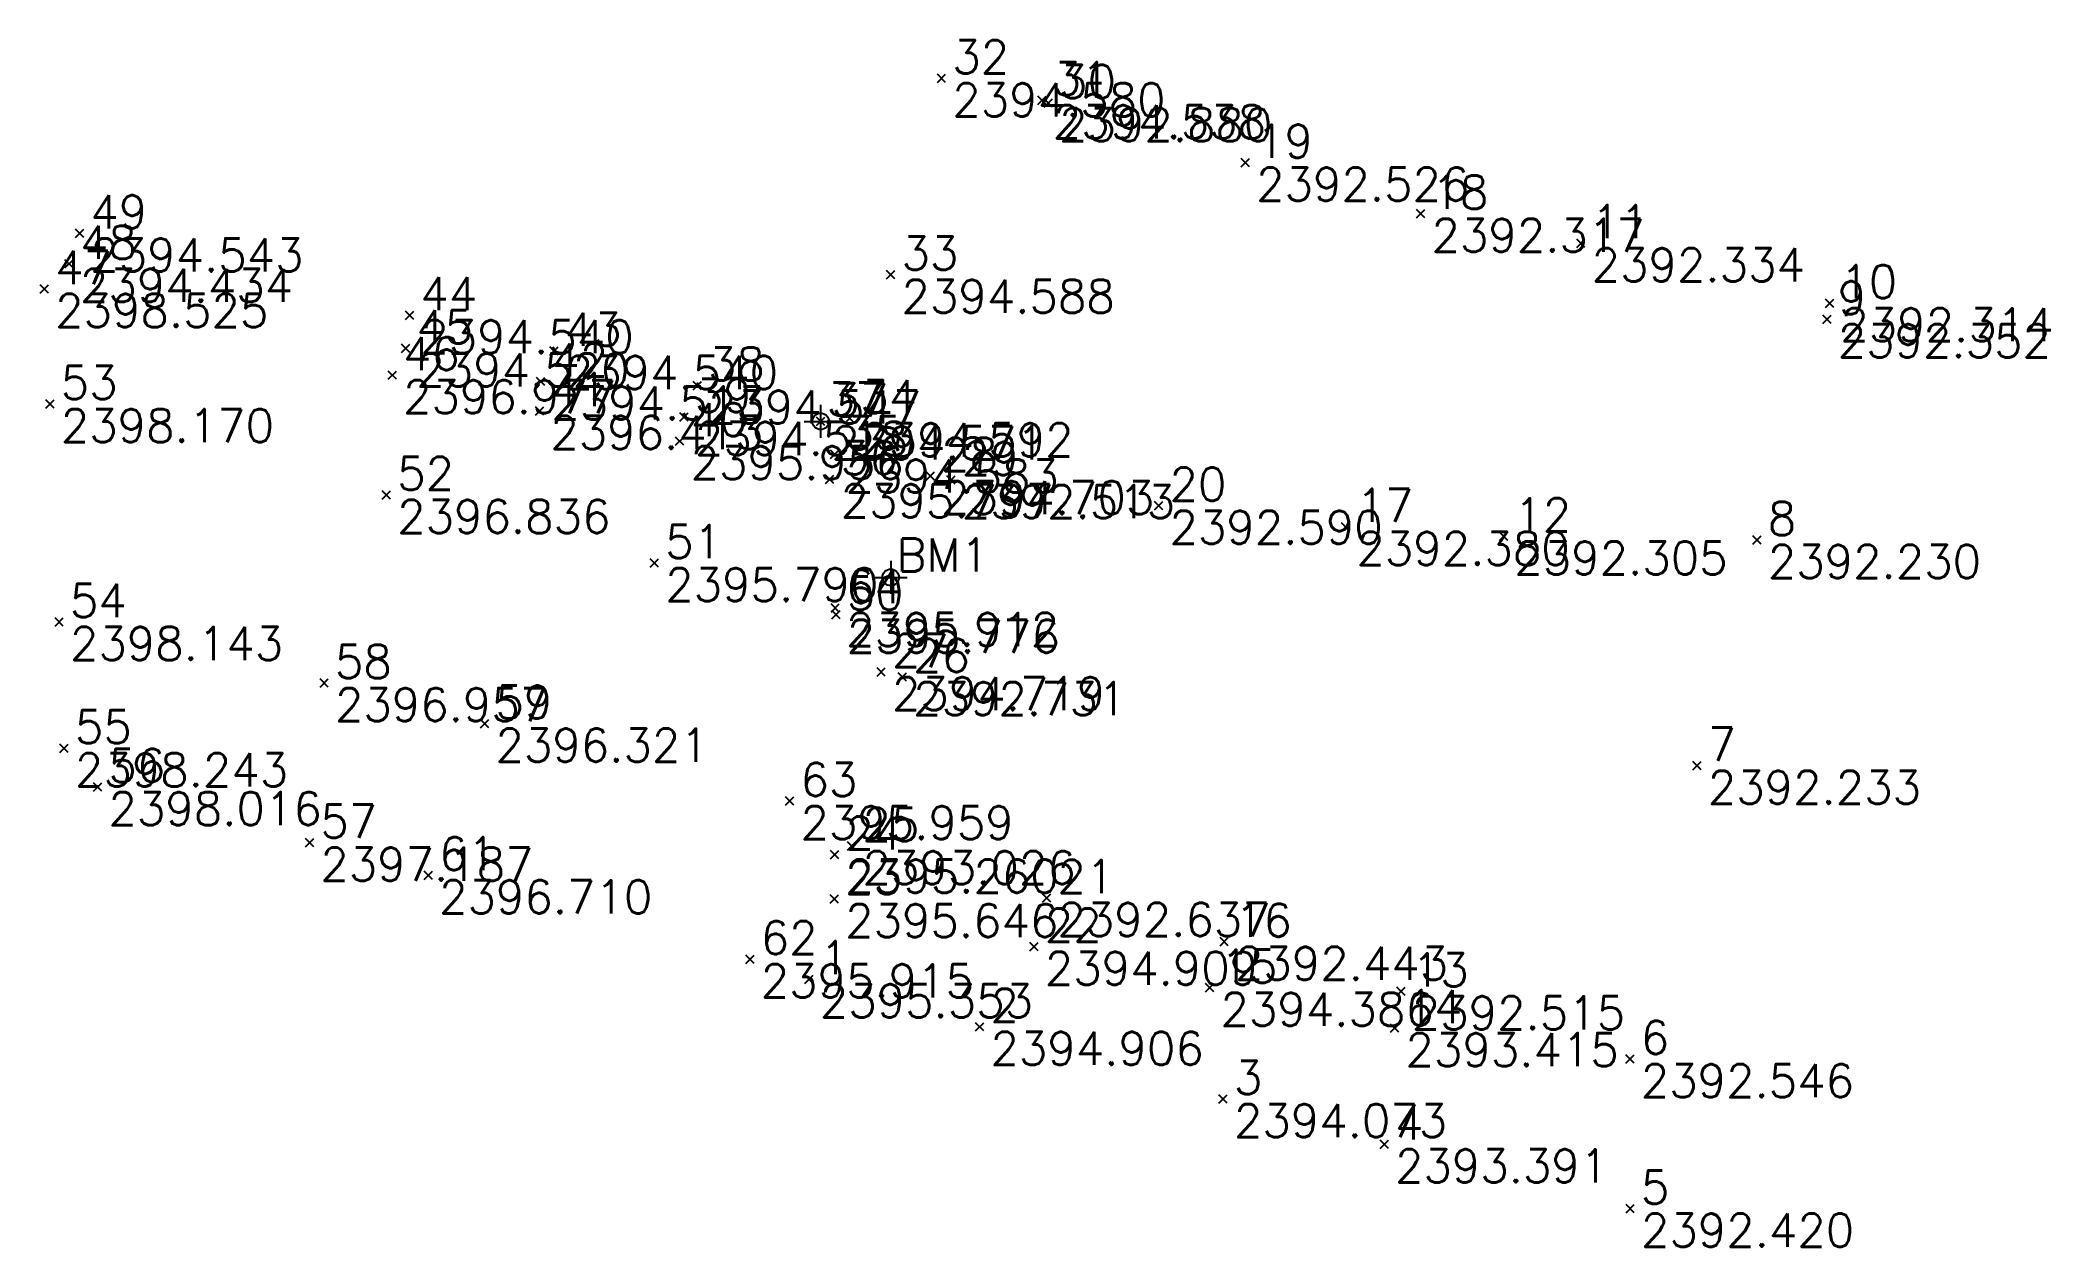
# Model space of a CAD drawing. Extents: x -143 to -22, y -26 to 47.
import ezdxf

# ---------------------------------------------------------------- set-up
doc = ezdxf.new("R2010")
doc.units = 0
doc.layers.get('0').update_dxf_attribs({"linetype": 'CONTINUOUS'})
for name, color, linetype in [('SPOTX', 7, 'CONTINUOUS'), ('STEXT', 7, 'CONTINUOUS'), ('STEXT3', 7, 'CONTINUOUS'), ('STN', 6, 'CONTINUOUS'), ('TEXT', 7, 'CONTINUOUS')]:
    doc.layers.add(name, color=color, linetype=linetype)
doc.styles.get("Standard").update_dxf_attribs({"font": 'txt.SHX', "bigfont": 'whgtxt.shx'})

# ---------------------------------------------------------------- blocks, each defined once
blk = doc.blocks.new('SPOTX')
for p, q in [((-0.5, -0.5), (0.5, 0.5)), ((0.5, -0.5), (-0.5, 0.5))]:
    blk.add_line(p, q)

msp = doc.modelspace()

# ---------------------------------------------------------------- linework, layer by layer
at = {"layer": 'STN'}
for points in [[(-96.756, 24.256, 2394.571), (-94.756, 24.256, 2394.571)], [(-96.756, 24.256, 2394.571), (-94.756, 24.256, 2394.571)], [(-95.756, 25.256, 2394.571), (-95.756, 23.256, 2394.571)], [(-95.756, 25.256, 2394.571), (-95.756, 23.256, 2394.571)], [(-91.535, 15.844, 2395), (-91.535, 13.844, 2395)], [(-91.535, 15.844, 2395), (-91.535, 13.844, 2395)], [(-92.535, 14.844, 2395), (-90.535, 14.844, 2395)], [(-92.535, 14.844, 2395), (-90.535, 14.844, 2395)]]:
    msp.add_polyline3d(points, dxfattribs=at)
for centre in [(-95.756, 24.256, 2394.571), (-95.756, 24.256, 2394.571), (-91.535, 14.844, 2395), (-91.535, 14.844, 2395)]:
    msp.add_circle(centre, 0.5, dxfattribs=at)

# ---------------------------------------------------------------- block references
at = {"layer": 'SPOTX', "xscale": 0.5, "yscale": 0.5, "zscale": 0.5}
for p in [(-88.472, 44.951, 2394.58), (-88.472, 44.951, 2394.58), (-82.415, 43.627, 2394.538), (-82.415, 43.627, 2394.538), (-82.029, 43.454, 2392.88), (-82.029, 43.454, 2392.88), (-70.152, 39.862, 2392.526), (-70.152, 39.862, 2392.526), (-59.579, 36.783, 2392.317), (-59.579, 36.783, 2392.317), (-140.435, 35.594, 2394.543), (-140.435, 35.594, 2394.543), (-49.927, 35.002, 2392.334), (-49.927, 35.002, 2392.334), (-141.063, 33.76, 2394.434), (-141.063, 33.76, 2394.434), (-91.531, 33.102, 2394.588), (-91.531, 33.102, 2394.588), (-142.556, 32.241, 2398.525), (-142.556, 32.241, 2398.525), (-34.932, 31.384, 2392.314), (-34.932, 31.384, 2392.314), (-120.539, 30.66, 2394.54), (-120.539, 30.66, 2394.54), (-35.094, 30.417, 2392.352), (-35.094, 30.417, 2392.352), (-120.782, 28.656, 2394.52), (-120.782, 28.656, 2394.52), (-111.833, 28.503, 2394.54), (-111.833, 28.503, 2394.54), (-121.582, 27.043, 2396.977), (-121.582, 27.043, 2396.977), (-112.639, 26.661, 2394.513), (-112.639, 26.661, 2394.513), (-103.197, 26.417, 2394.547), (-103.197, 26.417, 2394.547), (-142.217, 25.301, 2398.17), (-142.217, 25.301, 2398.17), (-112.704, 24.879, 2396.413), (-112.704, 24.879, 2396.413), (-103.987, 24.518, 2394.518), (-103.987, 24.518, 2394.518), (-95.756, 24.256, 2394.571), (-95.756, 24.256, 2394.571), (-94.016, 24.44, 2394.592), (-94.016, 24.44, 2394.592), (-104.247, 23.06, 2395.956), (-104.247, 23.06, 2395.956), (-94.904, 22.259, 2394.583), (-94.904, 22.259, 2394.583), (-95.205, 20.758, 2395.797), (-95.205, 20.758, 2395.797), (-89.147, 20.956, 2394.703), (-89.147, 20.956, 2394.703), (-87.893, 20.715, 2392.513), (-87.893, 20.715, 2392.513), (-121.935, 19.818, 2396.836), (-121.935, 19.818, 2396.836), (-75.374, 19.167, 2392.59), (-75.374, 19.167, 2392.59), (-64.106, 17.89, 2392.38), (-64.106, 17.89, 2392.38), (-54.586, 17.317, 2392.305), (-54.586, 17.317, 2392.305), (-39.305, 17.1, 2392.23), (-39.305, 17.1, 2392.23), (-105.775, 15.705, 2395.79), (-105.775, 15.705, 2395.79), (-141.664, 12.152, 2398.143), (-141.664, 12.152, 2398.143), (-94.881, 12.995, 2395.912), (-94.881, 12.995, 2395.912), (-94.838, 12.589, 2395.776), (-94.838, 12.589, 2395.776), (-125.688, 8.465, 2396.957), (-125.688, 8.465, 2396.957), (-92.108, 9.13, 2394.719), (-92.108, 9.13, 2394.719), (-90.835, 8.827, 2392.731), (-90.835, 8.827, 2392.731), (-116.008, 6.024, 2396.321), (-116.008, 6.024, 2396.321), (-141.364, 4.532, 2398.243), (-141.364, 4.532, 2398.243), (-42.925, 3.482, 2392.233), (-42.925, 3.482, 2392.233), (-139.34, 2.191, 2398.016), (-139.34, 2.191, 2398.016), (-97.621, 1.347, 2395.959), (-97.621, 1.347, 2395.959), (-126.569, -1.162, 2397.187), (-126.569, -1.162, 2397.187), (-93.882, -1.369, 2393.026), (-93.882, -1.369, 2393.026), (-94.906, -1.879, 2395.26), (-94.906, -1.879, 2395.26), (-119.411, -3.127, 2396.71), (-119.411, -3.127, 2396.71), (-94.93, -4.565, 2395.646), (-94.93, -4.565, 2395.646), (-82.134, -4.499, 2392.637), (-82.134, -4.499, 2392.637), (-82.89, -7.439, 2394.909), (-82.89, -7.439, 2394.909), (-71.43, -7.141, 2392.443), (-71.43, -7.141, 2392.443), (-100.022, -8.193, 2395.915), (-100.022, -8.193, 2395.915), (-96.456, -9.401, 2395.353), (-96.456, -9.401, 2395.353), (-72.3, -9.915, 2394.386), (-72.3, -9.915, 2394.386), (-60.767, -10.128, 2392.515), (-60.767, -10.128, 2392.515), (-86.168, -12.272, 2394.906), (-86.168, -12.272, 2394.906), (-61.146, -12.352, 2393.415), (-61.146, -12.352, 2393.415), (-46.965, -14.219, 2392.546), (-46.965, -14.219, 2392.546), (-71.492, -16.631, 2394.073), (-71.492, -16.631, 2394.073), (-61.781, -19.361, 2393.391), (-61.781, -19.361, 2393.391), (-46.955, -23.242, 2392.42), (-46.955, -23.242, 2392.42)]:
    msp.add_blockref('SPOTX', p, dxfattribs=at)

# ---------------------------------------------------------------- texts
at = {"layer": 'STEXT'}
for s, p in [('32', (-87.822, 45.251, 2394.58)), ('32', (-87.822, 45.251, 2394.58)), ('31', (-81.765, 43.927, 2394.538)), ('31', (-81.765, 43.927, 2394.538)), ('30', (-81.379, 43.754, 2392.88)), ('30', (-81.379, 43.754, 2392.88)), ('19', (-69.502, 40.162, 2392.526)), ('19', (-69.502, 40.162, 2392.526)), ('18', (-58.929, 37.083, 2392.317)), ('18', (-58.929, 37.083, 2392.317)), ('49', (-139.785, 35.894, 2394.543)), ('49', (-139.785, 35.894, 2394.543)), ('11', (-49.277, 35.302, 2392.334)), ('11', (-49.277, 35.302, 2392.334)), ('48', (-140.413, 34.06, 2394.434)), ('48', (-140.413, 34.06, 2394.434)), ('33', (-90.881, 33.402, 2394.588)), ('33', (-90.881, 33.402, 2394.588)), ('47', (-141.906, 32.541, 2398.525)), ('47', (-141.906, 32.541, 2398.525)), ('44', (-119.889, 30.96, 2394.54)), ('44', (-119.889, 30.96, 2394.54)), ('10', (-34.282, 31.684, 2392.314)), ('10', (-34.282, 31.684, 2392.314)), ('9', (-34.444, 30.717, 2392.352)), ('9', (-34.444, 30.717, 2392.352)), ('45', (-120.132, 28.956, 2394.52)), ('45', (-120.132, 28.956, 2394.52)), ('43', (-111.183, 28.803, 2394.54)), ('43', (-111.183, 28.803, 2394.54)), ('46', (-120.932, 27.343, 2396.977)), ('46', (-120.932, 27.343, 2396.977)), ('42', (-111.989, 26.961, 2394.513)), ('42', (-111.989, 26.961, 2394.513)), ('38', (-102.547, 26.717, 2394.547)), ('38', (-102.547, 26.717, 2394.547)), ('53', (-141.567, 25.601, 2398.17)), ('53', (-141.567, 25.601, 2398.17)), ('41', (-112.054, 25.179, 2396.413)), ('41', (-112.054, 25.179, 2396.413)), ('39', (-103.337, 24.818, 2394.518)), ('39', (-103.337, 24.818, 2394.518)), ('34', (-93.366, 24.74, 2394.592)), ('34', (-93.366, 24.74, 2394.592)), ('37', (-95.106, 24.556, 2394.571)), ('37', (-95.106, 24.556, 2394.571)), ('40', (-103.597, 23.36, 2395.956)), ('40', (-103.597, 23.36, 2395.956)), ('35', (-94.254, 22.559, 2394.583)), ('35', (-94.254, 22.559, 2394.583)), ('36', (-94.555, 21.058, 2395.797)), ('36', (-94.555, 21.058, 2395.797)), ('28', (-88.497, 21.256, 2394.703)), ('28', (-88.497, 21.256, 2394.703)), ('52', (-121.285, 20.118, 2396.836)), ('52', (-121.285, 20.118, 2396.836)), ('29', (-87.243, 21.015, 2392.513)), ('29', (-87.243, 21.015, 2392.513)), ('20', (-74.724, 19.467, 2392.59)), ('20', (-74.724, 19.467, 2392.59)), ('17', (-63.456, 18.19, 2392.38)), ('17', (-63.456, 18.19, 2392.38)), ('12', (-53.936, 17.617, 2392.305)), ('12', (-53.936, 17.617, 2392.305)), ('8', (-38.655, 17.4, 2392.23)), ('8', (-38.655, 17.4, 2392.23)), ('51', (-105.125, 16.005, 2395.79)), ('51', (-105.125, 16.005, 2395.79)), ('50', (-94.188, 12.889, 2395.776)), ('50', (-94.188, 12.889, 2395.776)), ('64', (-94.231, 13.295, 2395.912)), ('64', (-94.231, 13.295, 2395.912)), ('54', (-141.014, 12.452, 2398.143)), ('54', (-141.014, 12.452, 2398.143)), ('27', (-91.458, 9.43, 2394.719)), ('27', (-91.458, 9.43, 2394.719)), ('26', (-90.185, 9.127, 2392.731)), ('26', (-90.185, 9.127, 2392.731)), ('58', (-125.038, 8.765, 2396.957)), ('58', (-125.038, 8.765, 2396.957)), ('59', (-115.358, 6.324, 2396.321)), ('59', (-115.358, 6.324, 2396.321)), ('55', (-140.714, 4.832, 2398.243)), ('55', (-140.714, 4.832, 2398.243)), ('7', (-42.275, 3.782, 2392.233)), ('7', (-42.275, 3.782, 2392.233)), ('56', (-138.69, 2.491, 2398.016)), ('56', (-138.69, 2.491, 2398.016)), ('63', (-96.971, 1.647, 2395.959)), ('63', (-96.971, 1.647, 2395.959)), ('57', (-125.919, -0.862, 2397.187)), ('57', (-125.919, -0.862, 2397.187)), ('24', (-94.256, -1.579, 2395.26)), ('24', (-94.256, -1.579, 2395.26)), ('25', (-93.232, -1.069, 2393.026)), ('25', (-93.232, -1.069, 2393.026)), ('61', (-118.761, -2.827, 2396.71)), ('61', (-118.761, -2.827, 2396.71)), ('23', (-94.28, -4.265, 2395.646)), ('23', (-94.28, -4.265, 2395.646)), ('21', (-81.484, -4.199, 2392.637)), ('21', (-81.484, -4.199, 2392.637)), ('16', (-70.78, -6.841, 2392.443)), ('16', (-70.78, -6.841, 2392.443)), ('62', (-99.372, -7.893, 2395.915)), ('62', (-99.372, -7.893, 2395.915)), ('22', (-82.24, -7.139, 2394.909)), ('22', (-82.24, -7.139, 2394.909)), ('1', (-95.806, -9.101, 2395.353)), ('1', (-95.806, -9.101, 2395.353)), ('15', (-71.65, -9.615, 2394.386)), ('15', (-71.65, -9.615, 2394.386)), ('13', (-60.117, -9.828, 2392.515)), ('13', (-60.117, -9.828, 2392.515)), ('2', (-85.518, -11.972, 2394.906)), ('2', (-85.518, -11.972, 2394.906)), ('14', (-60.496, -12.052, 2393.415)), ('14', (-60.496, -12.052, 2393.415)), ('6', (-46.315, -13.919, 2392.546)), ('6', (-46.315, -13.919, 2392.546)), ('3', (-70.842, -16.331, 2394.073)), ('3', (-70.842, -16.331, 2394.073)), ('4', (-61.131, -19.061, 2393.391)), ('4', (-61.131, -19.061, 2393.391)), ('5', (-46.305, -22.942, 2392.42)), ('5', (-46.305, -22.942, 2392.42))]:
    msp.add_text(s, height=2, dxfattribs=at).set_placement(p)
at = {"layer": 'STEXT3'}
for s, p in [('2394.580', (-87.822, 42.651, 2394.58)), ('2394.580', (-87.822, 42.651, 2394.58)), ('2394.538', (-81.765, 41.327, 2394.538)), ('2394.538', (-81.765, 41.327, 2394.538)), ('2392.880', (-81.379, 41.154, 2392.88)), ('2392.880', (-81.379, 41.154, 2392.88)), ('2392.526', (-69.502, 37.562, 2392.526)), ('2392.526', (-69.502, 37.562, 2392.526)), ('2392.317', (-58.929, 34.483, 2392.317)), ('2392.317', (-58.929, 34.483, 2392.317)), ('2394.543', (-139.785, 33.294, 2394.543)), ('2394.543', (-139.785, 33.294, 2394.543)), ('2392.334', (-49.277, 32.702, 2392.334)), ('2392.334', (-49.277, 32.702, 2392.334)), ('2394.434', (-140.413, 31.46, 2394.434)), ('2394.434', (-140.413, 31.46, 2394.434)), ('2394.588', (-90.881, 30.802, 2394.588)), ('2394.588', (-90.881, 30.802, 2394.588)), ('2398.525', (-141.906, 29.941, 2398.525)), ('2398.525', (-141.906, 29.941, 2398.525)), ('2394.540', (-119.889, 28.36, 2394.54)), ('2394.540', (-119.889, 28.36, 2394.54)), ('2392.314', (-34.282, 29.084, 2392.314)), ('2392.314', (-34.282, 29.084, 2392.314)), ('2392.352', (-34.444, 28.117, 2392.352)), ('2392.352', (-34.444, 28.117, 2392.352)), ('2394.520', (-120.132, 26.356, 2394.52)), ('2394.520', (-120.132, 26.356, 2394.52)), ('2394.540', (-111.183, 26.203, 2394.54)), ('2394.540', (-111.183, 26.203, 2394.54)), ('2396.977', (-120.932, 24.743, 2396.977)), ('2396.977', (-120.932, 24.743, 2396.977)), ('2394.513', (-111.989, 24.361, 2394.513)), ('2394.513', (-111.989, 24.361, 2394.513)), ('2394.547', (-102.547, 24.117, 2394.547)), ('2394.547', (-102.547, 24.117, 2394.547)), ('2398.170', (-141.567, 23.001, 2398.17)), ('2398.170', (-141.567, 23.001, 2398.17)), ('2396.413', (-112.054, 22.579, 2396.413)), ('2396.413', (-112.054, 22.579, 2396.413)), ('2394.518', (-103.337, 22.218, 2394.518)), ('2394.518', (-103.337, 22.218, 2394.518)), ('2394.571', (-95.106, 21.956, 2394.571)), ('2394.571', (-95.106, 21.956, 2394.571)), ('2394.592', (-93.366, 22.14, 2394.592)), ('2394.592', (-93.366, 22.14, 2394.592)), ('2395.956', (-103.597, 20.76, 2395.956)), ('2395.956', (-103.597, 20.76, 2395.956)), ('2394.583', (-94.254, 19.959, 2394.583)), ('2394.583', (-94.254, 19.959, 2394.583)), ('2394.703', (-88.497, 18.656, 2394.703)), ('2394.703', (-88.497, 18.656, 2394.703)), ('2396.836', (-121.285, 17.518, 2396.836)), ('2396.836', (-121.285, 17.518, 2396.836)), ('2395.797', (-94.555, 18.458, 2395.797)), ('2395.797', (-94.555, 18.458, 2395.797)), ('2392.513', (-87.243, 18.415, 2392.513)), ('2392.513', (-87.243, 18.415, 2392.513)), ('2392.590', (-74.724, 16.867, 2392.59)), ('2392.590', (-74.724, 16.867, 2392.59)), ('2392.380', (-63.456, 15.59, 2392.38)), ('2392.380', (-63.456, 15.59, 2392.38)), ('2392.305', (-53.936, 15.017, 2392.305)), ('2392.305', (-53.936, 15.017, 2392.305)), ('2392.230', (-38.655, 14.8, 2392.23)), ('2392.230', (-38.655, 14.8, 2392.23)), ('2395.790', (-105.125, 13.405, 2395.79)), ('2395.790', (-105.125, 13.405, 2395.79)), ('2395.912', (-94.231, 10.695, 2395.912)), ('2395.912', (-94.231, 10.695, 2395.912)), ('2395.776', (-94.188, 10.289, 2395.776)), ('2395.776', (-94.188, 10.289, 2395.776)), ('2398.143', (-141.014, 9.852, 2398.143)), ('2398.143', (-141.014, 9.852, 2398.143)), ('2394.719', (-91.458, 6.83, 2394.719)), ('2394.719', (-91.458, 6.83, 2394.719)), ('2392.731', (-90.185, 6.527, 2392.731)), ('2392.731', (-90.185, 6.527, 2392.731)), ('2396.957', (-125.038, 6.165, 2396.957)), ('2396.957', (-125.038, 6.165, 2396.957)), ('2396.321', (-115.358, 3.724, 2396.321)), ('2396.321', (-115.358, 3.724, 2396.321)), ('2398.243', (-140.714, 2.232, 2398.243)), ('2398.243', (-140.714, 2.232, 2398.243)), ('2392.233', (-42.275, 1.182, 2392.233)), ('2392.233', (-42.275, 1.182, 2392.233)), ('2398.016', (-138.69, -0.109, 2398.016)), ('2398.016', (-138.69, -0.109, 2398.016)), ('2395.959', (-96.971, -0.953, 2395.959)), ('2395.959', (-96.971, -0.953, 2395.959)), ('2397.187', (-125.919, -3.462, 2397.187)), ('2397.187', (-125.919, -3.462, 2397.187)), ('2395.260', (-94.256, -4.179, 2395.26)), ('2395.260', (-94.256, -4.179, 2395.26)), ('2393.026', (-93.232, -3.669, 2393.026)), ('2393.026', (-93.232, -3.669, 2393.026)), ('2396.710', (-118.761, -5.427, 2396.71)), ('2396.710', (-118.761, -5.427, 2396.71)), ('2392.637', (-81.484, -6.799, 2392.637)), ('2392.637', (-81.484, -6.799, 2392.637)), ('2395.646', (-94.28, -6.865, 2395.646)), ('2395.646', (-94.28, -6.865, 2395.646)), ('2394.909', (-82.24, -9.739, 2394.909)), ('2394.909', (-82.24, -9.739, 2394.909)), ('2392.443', (-70.78, -9.441, 2392.443)), ('2392.443', (-70.78, -9.441, 2392.443)), ('2395.915', (-99.372, -10.493, 2395.915)), ('2395.915', (-99.372, -10.493, 2395.915)), ('2395.353', (-95.806, -11.701, 2395.353)), ('2395.353', (-95.806, -11.701, 2395.353)), ('2394.386', (-71.65, -12.215, 2394.386)), ('2394.386', (-71.65, -12.215, 2394.386)), ('2392.515', (-60.117, -12.428, 2392.515)), ('2392.515', (-60.117, -12.428, 2392.515)), ('2394.906', (-85.518, -14.572, 2394.906)), ('2394.906', (-85.518, -14.572, 2394.906)), ('2393.415', (-60.496, -14.652, 2393.415)), ('2393.415', (-60.496, -14.652, 2393.415)), ('2392.546', (-46.315, -16.519, 2392.546)), ('2392.546', (-46.315, -16.519, 2392.546)), ('2394.073', (-70.842, -18.931, 2394.073)), ('2394.073', (-70.842, -18.931, 2394.073)), ('2393.391', (-61.131, -21.661, 2393.391)), ('2393.391', (-61.131, -21.661, 2393.391)), ('2392.420', (-46.305, -25.542, 2392.42)), ('2392.420', (-46.305, -25.542, 2392.42))]:
    msp.add_text(s, height=2, dxfattribs=at).set_placement(p)
at = {"layer": 'TEXT'}
for s, p in [('37', (-95.402, 24.61, 2394.571)), ('37', (-95.402, 24.61, 2394.571)), ('BM1', (-91.181, 15.198, 2395)), ('BM1', (-91.181, 15.198, 2395))]:
    msp.add_text(s, height=2, dxfattribs=at).set_placement(p)

doc.saveas('drawing.dxf')
